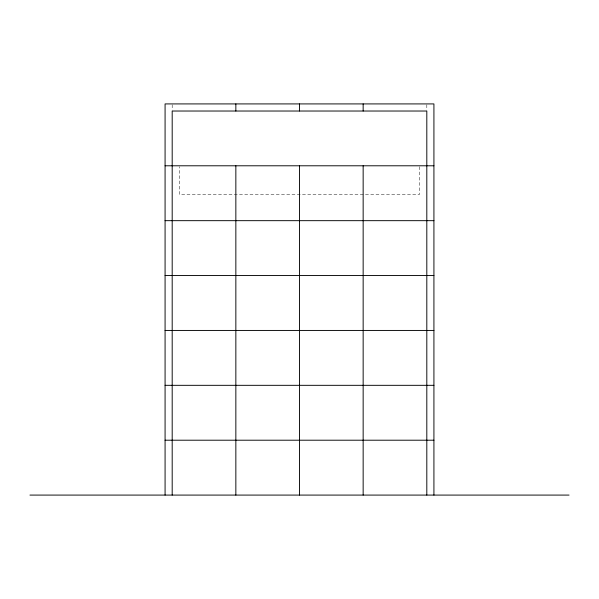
<?xml version="1.0" encoding="UTF-8"?>
<svg xmlns="http://www.w3.org/2000/svg" width="599" height="599" viewBox="0 0 599 599"><rect width="100%" height="100%" fill="white"/><g stroke="black" fill="none" stroke-linecap="round" stroke-linejoin="round"><path stroke-width="0.45" stroke-dasharray="3 2.25" d="M426.81 104.803L426.81 110.141M419.697 166.709L419.697 194.241L179.303 194.241L179.303 166.709M172.19 104.803L172.19 110.141"/><path stroke-width="0.9" d="M165.077 165.788L433.923 165.788M165.077 220.672L433.923 220.672M165.077 275.555L433.923 275.555M165.077 330.438L433.923 330.438M165.077 385.322L433.923 385.322M165.077 440.205L433.923 440.205M29.95 495.081L569.05 495.081M433.923 495.081L433.923 103.919L165.077 103.919L165.077 495.081M426.81 495.081L426.81 111.025L172.19 111.025L172.19 495.081M363.151 103.919L363.151 111.025M363.151 165.788L363.151 495.081M299.5 103.919L299.5 111.025M299.5 165.788L299.5 495.081M235.849 103.919L235.849 111.025M235.849 165.788L235.849 495.081"/></g></svg>
